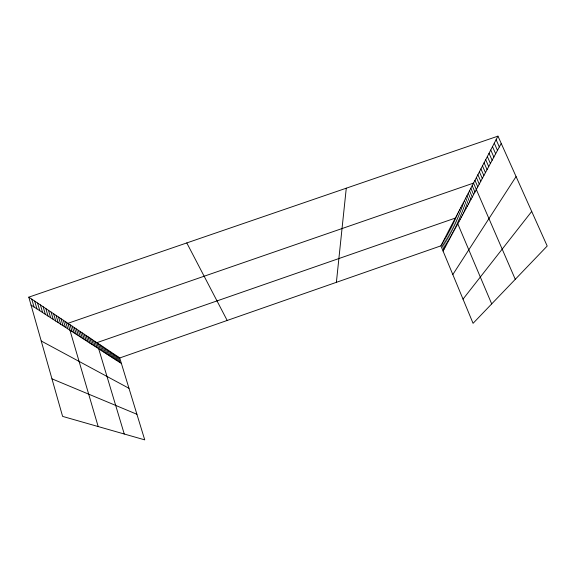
<?xml version="1.0" encoding="UTF-8"?>
<svg xmlns="http://www.w3.org/2000/svg" width="576" height="576" viewBox="0 0 576 576"><rect width="100%" height="100%" fill="white"/><g stroke="black" fill="none" stroke-linecap="round" stroke-linejoin="round"><path stroke-width="0.86" d="M336.384 282.334L346.277 188.194M440.899 245.851L497.959 136.138L547.2 246.031L473.069 323.33L440.899 245.851L119.714 357.97L28.8 297.151L497.959 136.138M443.059 251.057L501.235 143.453M452.822 274.558L516.082 176.58M463.025 299.124L531.706 211.45M51.962 378.835L136.915 414.274M41.234 340.999L128.981 388.303M31.046 305.071L121.399 363.47M186.79 242.928L227.189 320.458M496.102 139.716L499.342 146.959M494.28 143.215L497.484 150.401M492.494 146.65L495.662 153.77M490.745 150.019L493.877 157.068M489.031 153.317L492.127 160.308M487.346 156.55L490.406 163.483M485.698 159.725L488.722 166.601M484.078 162.842L487.073 169.654M482.486 165.895L485.453 172.656M480.924 168.898L483.862 175.594M479.398 171.842L482.299 178.481M477.893 174.73L480.766 181.318M476.417 177.566L479.261 184.104M474.962 180.353L477.785 186.84M515.275 279.317L473.544 183.089L67.925 323.323L98.179 426.557M472.183 185.702L474.948 192.082M470.851 188.266L473.587 194.602M469.534 190.793L472.248 197.078M468.245 193.277L470.93 199.512M466.978 195.71L469.642 201.902M465.732 198.115L468.367 204.257M464.501 200.477L467.114 206.568M463.291 202.795L465.883 208.85M462.103 205.085L464.674 211.09M460.937 207.331L463.478 213.3M459.785 209.549L462.305 215.467M458.647 211.73L461.146 217.606M457.531 213.876L460.008 219.708M456.437 215.986L458.892 221.782M491.695 303.912L455.35 218.066L96.854 342.677L124.258 434.009M454.284 220.111L456.703 225.828M453.24 222.134L455.63 227.808M452.203 224.122L454.579 229.759M451.181 226.08L453.542 231.674M450.18 228.01L452.52 233.568M449.194 229.91L451.512 235.433M448.214 231.782L450.518 237.269M447.257 233.633L449.539 239.083M446.306 235.454L448.574 240.862M445.378 237.247L447.624 242.626M444.456 239.018L446.688 244.361M443.549 240.761L445.759 246.067M442.656 242.482L444.845 247.752M441.77 244.181L443.952 249.415M119.714 357.97L144.734 439.862L62.604 416.39L28.8 297.151M118.339 357.055L120.031 362.592M116.95 356.119L118.649 361.699M115.538 355.176L117.245 360.792M114.106 354.218L115.819 359.87M112.651 353.246L114.379 358.934M111.175 352.26L112.91 357.991M109.678 351.252L111.427 357.026M108.158 350.237L109.915 356.054M106.61 349.207L108.382 355.061M105.048 348.163L106.826 354.06M103.457 347.098L105.25 353.038M101.844 346.018L103.651 352.001M100.21 344.923L102.024 350.95M98.546 343.807L100.368 349.884M95.141 341.532L96.984 347.695M93.398 340.366L95.256 346.579M91.627 339.178L93.492 345.442M89.827 337.975L91.706 344.282M87.998 336.751L89.892 343.109M86.134 335.506L88.042 341.914M84.247 334.246L86.162 340.697M82.325 332.957L84.254 339.466M80.374 331.646L82.31 338.213M78.386 330.322L80.338 336.938M76.363 328.968L78.329 335.635M74.304 327.593L76.291 334.318M72.216 326.196L74.21 332.971M70.085 324.77L72.094 331.603M65.65 321.804L67.687 328.752M63.338 320.256L65.383 327.269M60.977 318.672L63.043 325.757M58.572 317.066L60.653 324.209M56.124 315.432L58.219 322.639M53.633 313.762L55.735 321.034M51.091 312.062L53.208 319.399M48.492 310.32L50.63 317.729M45.85 308.556L48.002 316.03M43.15 306.749L45.317 314.294M40.399 304.906L42.581 312.53M37.584 303.026L39.787 310.723M34.718 301.104L36.929 308.88M31.788 299.146L34.02 306.994"/></g></svg>
